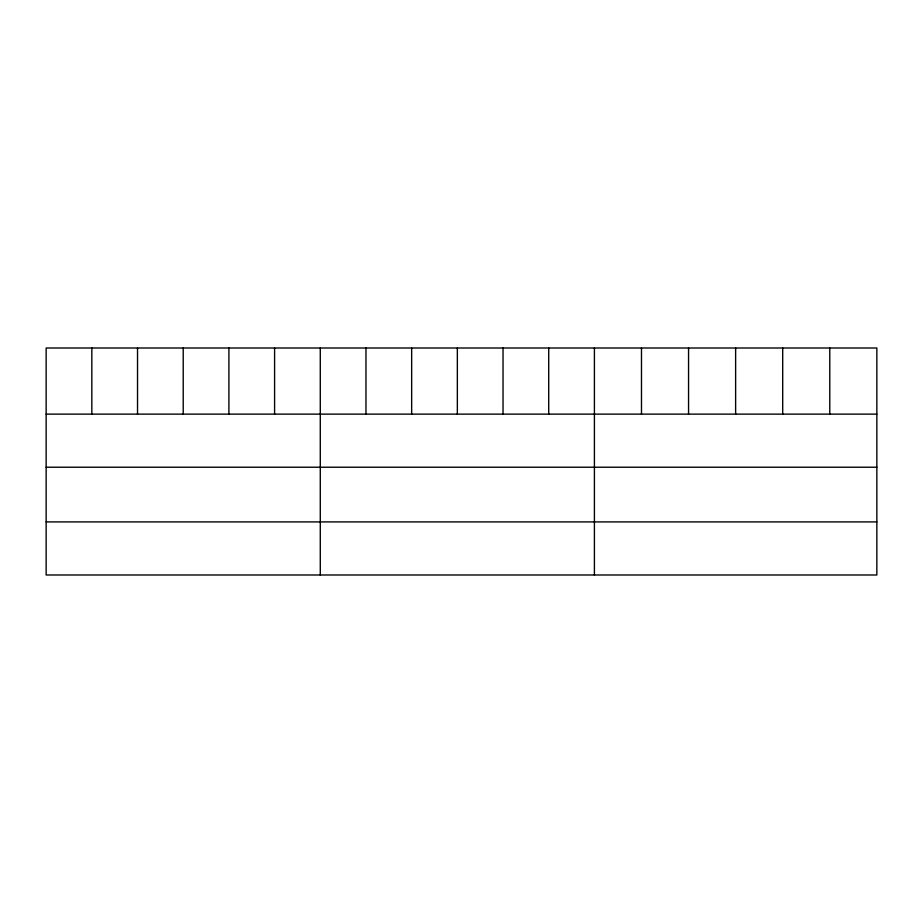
<?xml version="1.0" encoding="UTF-8"?>
<svg xmlns="http://www.w3.org/2000/svg" width="923" height="923" viewBox="0 0 923 923"><rect width="100%" height="100%" fill="white"/><g stroke="black" fill="none" stroke-linecap="round" stroke-linejoin="round"><path stroke-width="1.38" d="M876.85 467.223L876.85 348.006L46.15 348.006L46.15 574.994L876.85 574.994L876.85 467.223L46.15 467.223M46.15 414.127L876.85 414.127M46.15 521.91L876.85 521.91M829.777 348.006L829.777 414.127M782.704 348.006L782.704 414.127M735.631 348.006L735.631 414.127M688.558 348.006L688.558 414.127M641.485 348.006L641.485 414.127M594.412 348.006L594.412 574.994M548.724 348.006L548.724 414.127M503.035 348.006L503.035 414.127M457.346 348.006L457.346 414.127M411.658 348.006L411.658 414.127M365.969 348.006L365.969 414.127M320.281 348.006L320.281 574.994M274.593 348.006L274.593 414.127M228.904 348.006L228.904 414.127M183.216 348.006L183.216 414.127M137.527 348.006L137.527 414.127M91.838 348.006L91.838 414.127"/></g></svg>
